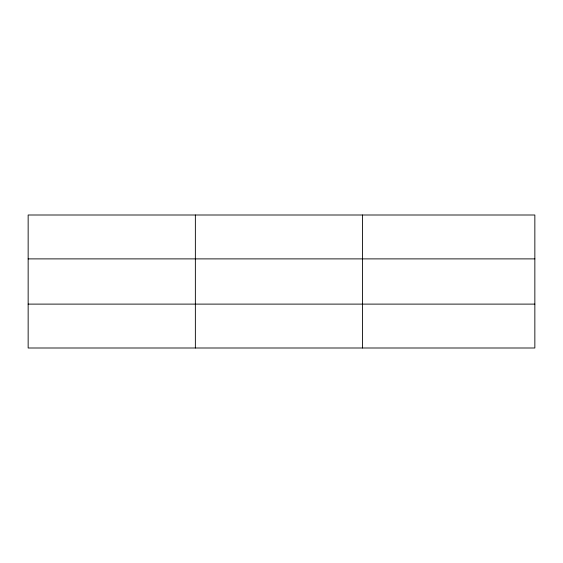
<?xml version="1.0" encoding="UTF-8"?>
<svg xmlns="http://www.w3.org/2000/svg" width="563" height="563" viewBox="0 0 563 563"><rect width="100%" height="100%" fill="white"/><g stroke="black" fill="none" stroke-linecap="round" stroke-linejoin="round"><path stroke-width="0.84" d="M195.361 215.003L195.361 347.997M362.572 215.003L362.572 347.997M534.85 258.889L534.85 215.003L28.15 215.003L28.15 347.997L534.85 347.997L534.85 258.889L28.15 258.889M28.15 304.111L534.85 304.111"/></g></svg>
